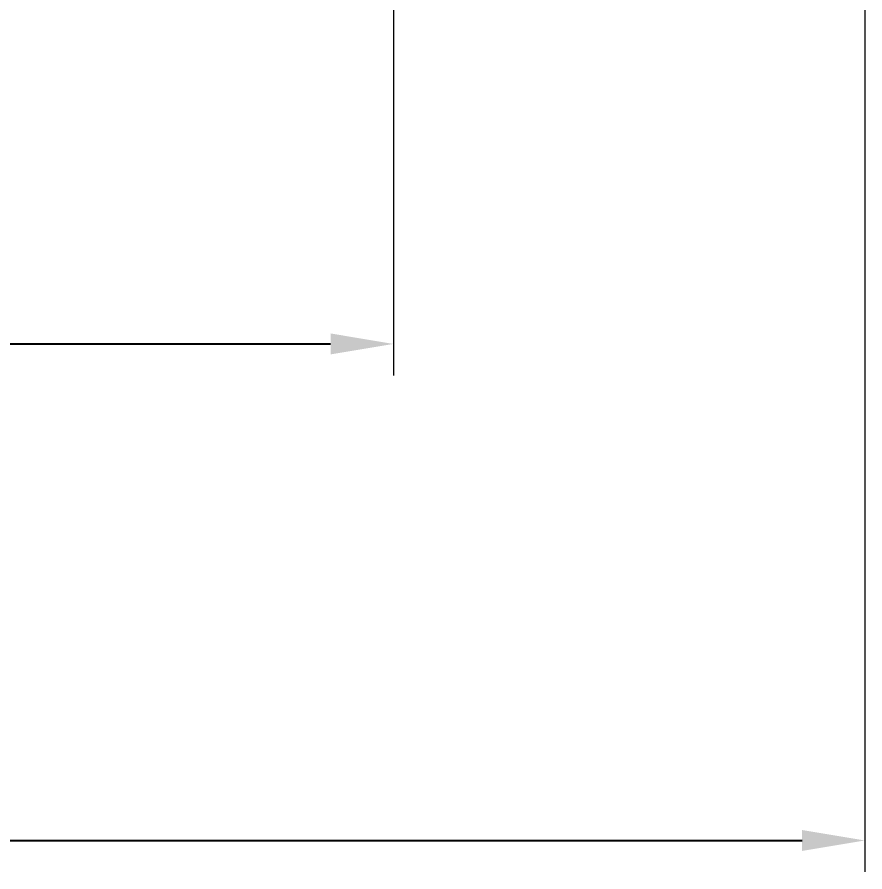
# Model space of a CAD drawing. Header units: millimetres. Extents: x -5960 to 5379, y -4374 to 3849.
# Drawn here: x 2682 to 5379, y -4374 to -1654 of the extents above; entities that cross this region are included whole.
import ezdxf

# ---------------------------------------------------------------- set-up
doc = ezdxf.new("R2010")
doc.units = ezdxf.units.MM
doc.layers.add('DIKOM_РАЗМЕР_ЗОНА', color=7, linetype='Continuous')
doc.layers.add('DIKOM_РАЗМЕР_ОБЪЕКТА', color=7, linetype='Continuous')
doc.styles.add('style1', font='arial.ttf', dxfattribs={"width": 0.8})
doc.dimstyles.new('1-50', dxfattribs={"dimtxt": 300, "dimasz": 200, "dimexe": 100, "dimexo": 0, "dimgap": 100, "dimtad": 1, "dimtxsty": 'style1', "dimcen": 200, "dimclrd": 7, "dimclre": 7, "dimclrt": 7, "dimadec": 1, "dimazin": 2, "dimtfac": 1, "dimtmove": 0, "dimatfit": 2, "dimfxl": 0, "dimlwd": 25, "dimlwe": 18, "dimarcsym": 0})

# ---------------------------------------------------------------- blocks, each defined once
blk = doc.blocks.new('*D10')
at = {"layer": 'Defpoints', "color": 0, "transparency": 16777216}
for p in [(3878.6, 405.1), (-2876.9, -459.7), (3878.6, -2693.7)]:
    blk.add_point(p, dxfattribs=at)
at = {"layer": 'DIKOM_РАЗМЕР_ОБЪЕКТА', "color": 7, "lineweight": 18, "transparency": 16777216}
for p, q in [((3878.6, 405.1), (3878.6, -2793.7)), ((-2876.9, -459.7), (-2876.9, -2793.7))]:
    blk.add_line(p, q, dxfattribs=at)
at = {"layer": 'DIKOM_РАЗМЕР_ОБЪЕКТА', "color": 7, "lineweight": 25, "transparency": 16777216}
blk.add_line((-2676.9, -2693.7), (3678.6, -2693.7), dxfattribs=at)
at = {"layer": 'DIKOM_РАЗМЕР_ОБЪЕКТА', "color": 7, "transparency": 16777216}
for points in [[(-2676.9, -2660.3), (-2676.9, -2727), (-2876.9, -2693.7)], [(3678.6, -2660.3), (3678.6, -2727), (3878.6, -2693.7)]]:
    blk.add_solid(points, dxfattribs=at)
at = {"layer": 'DIKOM_РАЗМЕР_ОБЪЕКТА', "color": 7, "transparency": 16777216, "insert": (-143, -2440.5), "char_height": 300, "attachment_point": 5, "style": 'style1'}
blk.add_mtext('6750', dxfattribs=at)
blk = doc.blocks.new('*D11')
at = {"layer": 'Defpoints', "color": 0, "transparency": 16777216}
for p in [(5378.6, -306), (-4876.9, -735), (5378.6, -4273.6)]:
    blk.add_point(p, dxfattribs=at)
at = {"layer": 'DIKOM_РАЗМЕР_ЗОНА', "color": 7, "lineweight": 18, "transparency": 16777216}
for p, q in [((5378.6, -306), (5378.6, -4373.6)), ((-4876.9, -735), (-4876.9, -4373.6))]:
    blk.add_line(p, q, dxfattribs=at)
at = {"layer": 'DIKOM_РАЗМЕР_ЗОНА', "color": 7, "lineweight": 25, "transparency": 16777216}
blk.add_line((-4676.9, -4273.6), (5178.6, -4273.6), dxfattribs=at)
at = {"layer": 'DIKOM_РАЗМЕР_ЗОНА', "color": 7, "transparency": 16777216}
for points in [[(-4676.9, -4240.2), (-4676.9, -4306.9), (-4876.9, -4273.6)], [(5178.6, -4240.2), (5178.6, -4306.9), (5378.6, -4273.6)]]:
    blk.add_solid(points, dxfattribs=at)
at = {"layer": 'DIKOM_РАЗМЕР_ЗОНА', "color": 7, "transparency": 16777216, "insert": (-171.5, -4020.4), "char_height": 300, "attachment_point": 5, "style": 'style1'}
blk.add_mtext('10250', dxfattribs=at)

msp = doc.modelspace()

# ---------------------------------------------------------------- dimensions: what is measured, and where the dimension line sits
at = {"layer": 'DIKOM_РАЗМЕР_ЗОНА'}
dim = msp.add_linear_dim(base=(5378.624, -4273.552), p1=(-4876.932, -734.974), p2=(5378.624, -305.987), text='10250', dimstyle='1-50', dxfattribs=at)
dim.commit()
dim.dimension.update_dxf_attribs({"geometry": '*D11', "text_midpoint": (-171.545, -4273.552), "dimtype": 160})
at = {"layer": 'DIKOM_РАЗМЕР_ОБЪЕКТА'}
dim = msp.add_linear_dim(base=(3878.624, -2693.661), p1=(-2876.932, -459.722), p2=(3878.624, 405.085), text='6750', dimstyle='1-50', dxfattribs=at)
dim.commit()
dim.dimension.update_dxf_attribs({"geometry": '*D10', "text_midpoint": (-142.96, -2693.661), "dimtype": 160})

doc.saveas('drawing.dxf')
